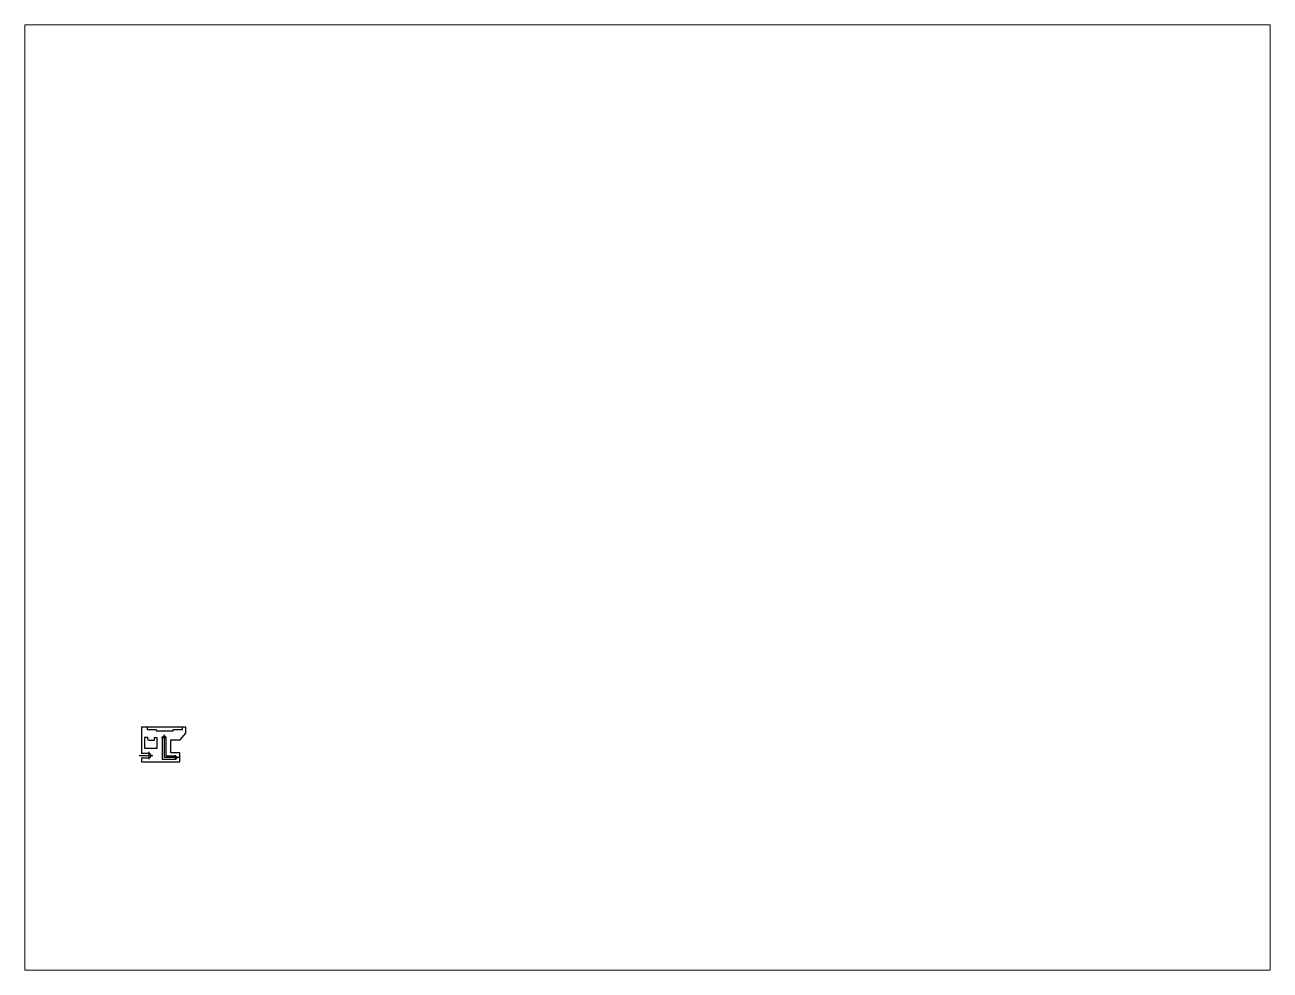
# Paper-space layout '配置1' of a CAD drawing. Header units: centimetres. Extents: x 26 to 231, y 20 to 176.
# The model-space entities are those that its viewports show. They can reach past a viewport. Long polylines and large blocks are cut down to what shows.
import ezdxf

# ---------------------------------------------------------------- set-up
doc = ezdxf.new("R2010")
doc.units = ezdxf.units.CM
doc.linetypes.add('CENTER', pattern=[50.8, 31.75, -6.35, 6.35, -6.35])
doc.layers.add('中心線', color=7, linetype='CENTER')
doc.layers.add('輪廓', color=7, linetype='Continuous', lineweight=30)

msp = doc.modelspace()

# ---------------------------------------------------------------- linework, layer by layer
at = {"layer": '中心線', "ltscale": 0.1}
for p, q in [((1934.6, 929.7), (1942.7, 929.7)), ((1938.8, 934.4), (1938.8, 896.7)), ((1913.5, 906), (1913.5, 893.9)), ((1897.6, 900), (1920.2, 900)), ((1963, 896.7), (1938.8, 896.7)), ((1956.8, 900.9), (1956.8, 892.9))]:
    msp.add_line(p, q, dxfattribs=at)
at = {"layer": '輪廓'}
for p, q in [((1901.1, 947), (1901.1, 903.5)), ((1974.7, 947), (1901.1, 947)), ((1910.8, 947), (1910.8, 943.3)), ((1969.1, 943.3), (1969.1, 947)), ((1974.7, 937.2), (1974.7, 947)), ((1906.2, 929.8), (1906.2, 912.1)), ((1911, 929.8), (1906.2, 929.8)), ((1910.8, 943.3), (1925.6, 943.3)), ((1912.7, 925), (1911, 929.8)), ((1927.5, 929.3), (1922, 929.3)), ((1922, 929.3), (1922, 925)), ((1925.6, 943.3), (1925.6, 940.7)), ((1925.6, 940.7), (1953.6, 940.7)), ((1927.5, 912.1), (1927.5, 929.3)), ((1949.8, 904.7), (1949.8, 925.9)), ((1949.8, 925.9), (1965.2, 925.9)), ((1953.6, 940.7), (1953.6, 943.3)), ((1953.6, 943.3), (1969.1, 943.3)), ((1965.2, 925.9), (1974.7, 937.2)), ((1906.2, 912.1), (1927.5, 912.1)), ((1922, 925), (1912.7, 925)), ((1964.8, 904.7), (1949.8, 904.7)), ((1964.8, 889.7), (1964.8, 904.7)), ((1901.1, 896.5), (1901.1, 889.7)), ((1901.1, 889.7), (1964.8, 889.7))]:
    msp.add_line(p, q, dxfattribs=at)
for points in [[(1956.8, 893.7), (1935.8, 893.7), (1935.8, 929.7, -1), (1941.8, 929.7), (1941.8, 899.7), (1956.8, 899.7, -1), (1956.8, 893.7, -1)], [(1901.1, 896.5), (1913.5, 896.5, 1), (1913.5, 903.5), (1901.1, 903.5)]]:
    msp.add_lwpolyline(points, format="xyb", dxfattribs=at)

psp = doc.layouts.new('配置1')

# ---------------------------------------------------------------- viewports
at = {"layer": '0'}
psp.add_viewport(center=(128.5, 97.5), size=(205.6, 156), view_center_point=(2736.84, 1326.04), view_height=1560, dxfattribs=at)

doc.saveas('drawing.dxf')
